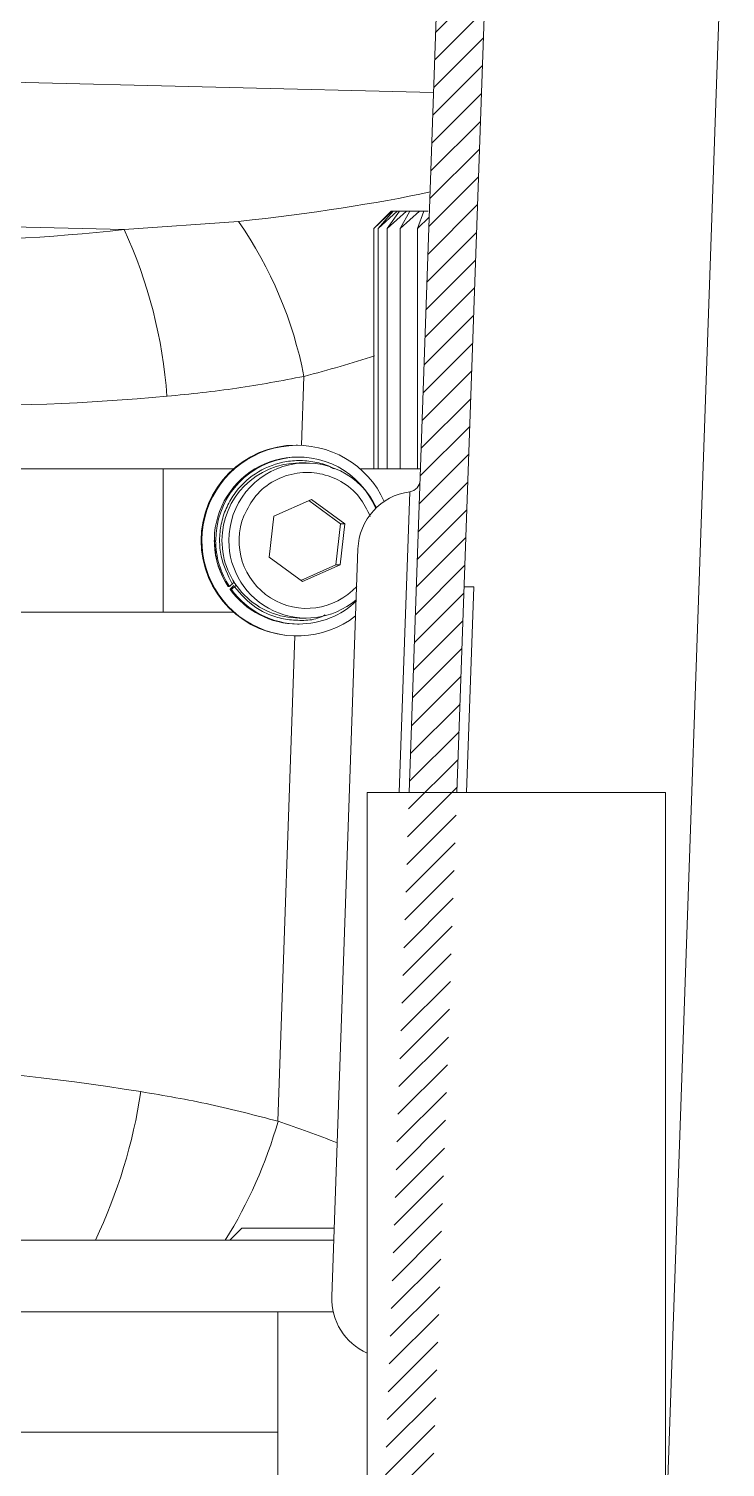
# Model space of a CAD drawing. Header units: millimetres. Extents: x -16985 to -606, y 2122 to 9380.
# Drawn here: x -2924.1 to -2865.8, y 6998.1 to 7118.7 of the extents above; entities that cross this region are included whole.
import ezdxf

# ---------------------------------------------------------------- set-up
doc = ezdxf.new("R2010")
doc.units = ezdxf.units.MM
doc.linetypes.add('K5LT32768', pattern=[0])
doc.linetypes.add('K5LT_THIN', pattern=[0])

msp = doc.modelspace()

# ---------------------------------------------------------------- hatches: boundary and pattern name
h = msp.add_hatch()
h.set_pattern_fill('ANSI31_ISO', style=0, pattern_type=0)
h.set_pattern_definition([(45, (0, 0), (-1.122532, 1.122532), [])])
h.paths.add_polyline_path([(-3025.68, 6954.1), (-3025.74, 6950.99), (-3026.13, 6950.22), (-3026.74, 6950.01), (-3050.83, 6950.01), (-3050.83, 6946.01), (-3026.74, 6946.01), (-3024.05, 6946.8), (-3022.21, 6948.9), (-3021.74, 6950.92), (-3021.69, 6954.03), (-3021.29, 6954.81), (-3020.69, 6955.01), (-2980.97, 6955.01), (-2980.18, 6954.63), (-2979.97, 6954.03), (-2979.91, 6950.92), (-2979.08, 6948.25), (-2976.94, 6946.44), (-2974.91, 6946.01), (-2911.38, 6946.01), (-2905.8, 6946.81), (-2900.65, 6949.13), (-2896.37, 6952.8), (-2893.27, 6957.52), (-2891.62, 6962.92), (-2891.39, 6965.31), (-2885.44, 7135.93), (-2886.13, 7138.65), (-2888.17, 7140.57), (-2890.26, 7141.11), (-2895.26, 7141.28), (-2895.4, 7137.28), (-2890.4, 7137.11), (-2889.63, 7136.7), (-2889.43, 7136.07), (-2895.39, 6965.45), (-2896.36, 6960.5), (-2898.82, 6956.1), (-2902.53, 6952.68), (-2907.12, 6950.59), (-2911.38, 6950.01), (-2974.91, 6950.01), (-2975.7, 6950.39), (-2975.91, 6950.99), (-2975.97, 6954.1), (-2976.8, 6956.77), (-2978.93, 6958.58), (-2980.97, 6959.01), (-3020.69, 6959.01), (-3023.37, 6958.23), (-3025.22, 6956.12)])

# ---------------------------------------------------------------- linework, layer by layer
at = {"color": 7, "linetype": 'K5LT_THIN', "lineweight": 18}
for p, q in [((-2889.43, 7136.07), (-2892.28, 7054.69)), ((-2885.44, 7135.93), (-2888.27, 7054.69)), ((-2895.23, 7101.97), (-2893.7, 7103.44)), ((-2895.23, 7101.97), (-2893.79, 7103.44)), ((-2894.88, 7101.97), (-2893.27, 7103.44)), ((-2894.88, 7101.97), (-2893.61, 7103.44)), ((-2894.13, 7101.97), (-2892.5, 7103.44)), ((-2894.13, 7101.97), (-2893.08, 7103.44)), ((-2893.7, 7103.44), (-2893.79, 7103.44)), ((-2893.7, 7103.44), (-2893.61, 7103.44)), ((-2893.27, 7103.44), (-2893.61, 7103.44)), ((-2893.27, 7103.44), (-2893.08, 7103.44)), ((-2892.5, 7103.44), (-2893.08, 7103.44)), ((-2893.02, 7101.97), (-2891.41, 7103.44)), ((-2893.02, 7101.97), (-2892.21, 7103.44)), ((-2892.5, 7103.44), (-2892.21, 7103.44)), ((-2891.41, 7103.44), (-2892.21, 7103.44)), ((-2891.04, 7103.44), (-2891.57, 7101.97)), ((-2891.57, 7101.97), (-2890.59, 7102.92)), ((-2891.41, 7103.44), (-2891.04, 7103.44)), ((-2890.68, 7103.44), (-2891.04, 7103.44)), ((-2916.15, 7101.89), (-2954.13, 7102.84)), ((-2916.15, 7101.89), (-2906.57, 7102.57)), ((-2895.23, 7081.82), (-2895.23, 7101.97)), ((-2894.88, 7081.82), (-2894.88, 7101.97)), ((-2894.13, 7081.82), (-2894.13, 7101.97)), ((-2893.02, 7081.82), (-2893.02, 7101.97)), ((-2891.57, 7081.82), (-2891.57, 7101.97)), ((-2901.64, 7083.82), (-2901.73, 7083.82)), ((-2901.51, 7082.82), (-2901.62, 7082.82)), ((-2912.89, 7081.82), (-2938.14, 7081.82)), ((-2912.89, 7081.82), (-2912.89, 7069.82)), ((-2907.01, 7081.82), (-2912.89, 7081.82)), ((-2900.9, 7082.32), (-2901.48, 7082.32)), ((-2891.33, 7081.82), (-2896.37, 7081.82)), ((-2903.62, 7077.87), (-2900.46, 7079.27)), ((-2898.04, 7077.22), (-2900.69, 7079.17)), ((-2900.46, 7079.27), (-2897.68, 7077.22)), ((-2904, 7074.42), (-2903.62, 7077.87)), ((-2898.41, 7073.78), (-2898.04, 7077.22)), ((-2897.68, 7077.22), (-2898.05, 7073.78)), ((-2898.04, 7077.22), (-2897.68, 7077.22)), ((-2898.75, 7012.45), (-2896.57, 7075.13)), ((-2901.21, 7072.38), (-2904, 7074.42)), ((-2898.41, 7073.78), (-2901.34, 7072.48)), ((-2898.05, 7073.78), (-2901.21, 7072.38)), ((-2898.05, 7073.78), (-2898.41, 7073.78)), ((-2907.45, 7071.97), (-2907.34, 7071.97)), ((-2907.16, 7071.72), (-2907.28, 7071.72)), ((-2907.27, 7071.73), (-2906.55, 7070.87)), ((-2906.95, 7072.34), (-2907.1, 7072.19)), ((-2906.97, 7072.06), (-2907.09, 7071.94)), ((-2906.92, 7071.94), (-2906.78, 7072.08)), ((-2886.87, 7071.93), (-2887.67, 7071.95)), ((-2886.87, 7071.93), (-2887.47, 7054.69)), ((-2912.89, 7069.82), (-2925.75, 7069.82)), ((-2907.01, 7069.82), (-2912.89, 7069.82)), ((-2901.48, 7069.32), (-2900.9, 7069.32)), ((-2901.62, 7068.82), (-2901.51, 7068.82)), ((-2901.73, 7067.82), (-2901.64, 7067.82)), ((-2895.79, 7054.69), (-2895.79, 6909.94)), ((-2870.79, 7054.69), (-2895.79, 7054.69)), ((-2870.79, 6909.94), (-2870.79, 7054.69)), ((-2906.29, 7018.17), (-2907.29, 7017.17)), ((-2898.55, 7018.17), (-2906.29, 7018.17)), ((-2898.59, 7017.17), (-2967.15, 7017.17)), ((-3022.67, 7011.17), (-2903.29, 7011.17)), ((-2903.29, 7001.07), (-2903.29, 7011.17)), ((-2903.29, 7011.17), (-2898.63, 7011.17)), ((-3048.72, 7001.07), (-2903.29, 7001.07)), ((-2903.29, 6980.41), (-2903.29, 7001.07))]:
    msp.add_line(p, q, dxfattribs=at)
at = {"color": 8, "linetype": 'K5LT32768', "lineweight": 15, "true_color": 0x808080}
for p, q in [((-2870.79, 6992.21), (-2865.8, 7135.25)), ((-2961.47, 7115.14), (-2890.23, 7113.37)), ((-2901.09, 7089.58), (-2901.29, 7083.81)), ((-2893.11, 7054.69), (-2892.23, 7079.91)), ((-2901.85, 7067.82), (-2903.27, 7027.13))]:
    msp.add_line(p, q, dxfattribs=at)
at = {"color": 7, "linetype": 'K5LT_THIN', "lineweight": 18}
for centre, radius, start, end in [((-2953.1, 7084.97), 40.64, 4.1547, 24.6098), ((-2934.76, 7083.03), 34.3, 11.0103, 34.743), ((-2901.71, 7075.82), 8, 90.1426, 269.8574), ((-2901.65, 7075.81), 7.99, 24.2394, 307.7471), ((-2901.6, 7075.82), 7, 90.1686, 213.3322), ((-2901.51, 7075.84), 6.97, 22.5873, 180.1447), ((-2901.47, 7075.83), 6.49, 90.1046, 180.0829), ((-2900.9, 7075.84), 6.48, 24.838, 180.1824), ((-2892.36, 7080.9), 1, 277.5941, 358), ((-2891.57, 7074.95), 5, 97.5941, 178), ((-2901.47, 7075.81), 6.49, 179.8886, 269.924), ((-2900.9, 7075.8), 6.48, 179.8329, 309.8219), ((-2901.62, 7075.79), 6.97, 215.7148, 269.9741), ((-2901.51, 7075.79), 6.97, 270.0183, 313.8671), ((-2893.76, 7012.27), 5, 178, 245.9825)]:
    msp.add_arc(centre, radius, start, end, dxfattribs=at)
at = {"color": 8, "linetype": 'K5LT32768', "lineweight": 15, "true_color": 0x808080}
for centre, radius, start, end in [((-2900.86, 7075.8), 5.67, 157.9014, 317.6223), ((-2901.47, 7075.82), 7.02, 179.9712, 213.2467), ((-2901.5, 7075.79), 6.97, 215.708, 269.9809), ((-2959.1, 7036.34), 44.85, 334.6932, 351.3869), ((-2941.16, 7037.95), 39.41, 328.1645, 344.0601)]:
    msp.add_arc(centre, radius, start, end, dxfattribs=at)
for centre, major_axis, ratio, start_param, end_param in [((-2952.97, 7114.93), (78.21, -1.89), 0.178945, -0.931401, -0.641716), ((-2947, 7114.74), (77.94, -1.81), 0.384825, -0.931899, -0.834372), ((-2935.41, 7133.41), (95.94, -3.35), 0.481193, -1.74082, -1.313547), ((-2950.82, 7005.26), (77.87, -3.67), 0.384821, 0.848881, 0.932107)]:
    msp.add_ellipse(centre, major_axis=major_axis, ratio=ratio, start_param=start_param, end_param=end_param, dxfattribs=at)
at = {"color": 7, "linetype": 'K5LT_THIN', "lineweight": 18}
for centre, major_axis, ratio, start_param, end_param in [((-2934.93, 7147.26), (79.95, -2.79), 0.577554, -1.79316, -1.313547), ((-2940.57, 6985.81), (95.94, -3.35), 0.481058, 1.315219, 1.791489)]:
    msp.add_ellipse(centre, major_axis=major_axis, ratio=ratio, start_param=start_param, end_param=end_param, dxfattribs=at)
for points, knots in [([(-2901.09, 7089.58), (-2902.95, 7089.22), (-2906.7, 7088.51), (-2910.6, 7088.11), (-2912.56, 7087.91)], [0, 0, 0, 0, 0.498312, 1, 1, 1, 1]), ([(-2908.6, 7075.82), (-2908.56, 7075.3), (-2908.51, 7074.58), (-2908.32, 7073.8), (-2908.21, 7073.54), (-2908.18, 7073.47)], [0, 0, 0, 0, 0.650173, 0.91121, 1, 1, 1, 1]), ([(-2908.18, 7073.47), (-2908.09, 7073.21), (-2907.89, 7072.69), (-2907.59, 7072.22), (-2907.44, 7071.98)], [0, 0, 0, 0, 0.495999, 1, 1, 1, 1]), ([(-2907.34, 7071.97), (-2907.33, 7071.98), (-2907.32, 7071.98), (-2907.28, 7072.02), (-2907.22, 7072.07), (-2907.15, 7072.13), (-2907.11, 7072.17), (-2907.1, 7072.19)], [0, 0, 0, 0, 0.209026, 0.417988, 0.628808, 0.843789, 1, 1, 1, 1]), ([(-2907.28, 7071.72), (-2907.28, 7071.73), (-2907.28, 7071.73), (-2907.25, 7071.77), (-2907.2, 7071.82), (-2907.14, 7071.88), (-2907.1, 7071.92), (-2907.09, 7071.94)], [0, 0, 0, 0, 0.211173, 0.422305, 0.634607, 0.849502, 1, 1, 1, 1]), ([(-2907.16, 7071.72), (-2907.16, 7071.73), (-2907.15, 7071.73), (-2907.1, 7071.77), (-2907.05, 7071.82), (-2906.98, 7071.88), (-2906.94, 7071.92), (-2906.92, 7071.94)], [0, 0, 0, 0, 0.211173, 0.422305, 0.634607, 0.849502, 1, 1, 1, 1]), ([(-2914.75, 7029.62), (-2912.8, 7029.29), (-2908.88, 7028.61), (-2905.14, 7027.63), (-2903.27, 7027.13)], [0, 0, 0, 0, 0.498374, 1, 1, 1, 1])]:
    msp.add_open_spline(points, degree=3, knots=knots, dxfattribs=at)
at = {"color": 8, "linetype": 'K5LT32768', "lineweight": 15, "true_color": 0x808080}
for points, knots in [([(-2907.1, 7072.19), (-2907.47, 7072.94), (-2908.05, 7074.1), (-2908.2, 7075.85), (-2908.07, 7077.21), (-2907.65, 7078.51), (-2906.8, 7080.04), (-2905.25, 7081.55), (-2903.26, 7082.38), (-2901.53, 7082.57), (-2900.18, 7082.43), (-2899.17, 7082.17), (-2898.67, 7081.88), (-2898.57, 7081.82)], [0, 0, 0, 0, 0.143858, 0.221215, 0.300187, 0.379159, 0.456516, 0.600374, 0.744232, 0.821588, 0.900561, 0.979533, 1, 1, 1, 1]), ([(-2906.11, 7077.93), (-2905.82, 7078.5), (-2905.22, 7079.67), (-2903.62, 7080.93), (-2901.72, 7081.57), (-2899.74, 7081.53), (-2897.91, 7080.83), (-2896.37, 7079.58), (-2895.81, 7078.4), (-2895.54, 7077.83)], [0, 0, 0, 0, 0.139458, 0.287664, 0.435869, 0.575328, 0.714785, 0.862991, 1, 1, 1, 1]), ([(-2899.31, 7069.58), (-2899.52, 7069.48), (-2900.13, 7069.17), (-2901.28, 7069.1), (-2902.64, 7069.17), (-2903.95, 7069.55), (-2905.51, 7070.34), (-2906.37, 7071.31), (-2906.92, 7071.94)], [0, 0, 0, 0, 0.080394, 0.236221, 0.395303, 0.554385, 0.710213, 1, 1, 1, 1])]:
    msp.add_open_spline(points, degree=3, knots=knots, dxfattribs=at)

doc.saveas('drawing.dxf')
